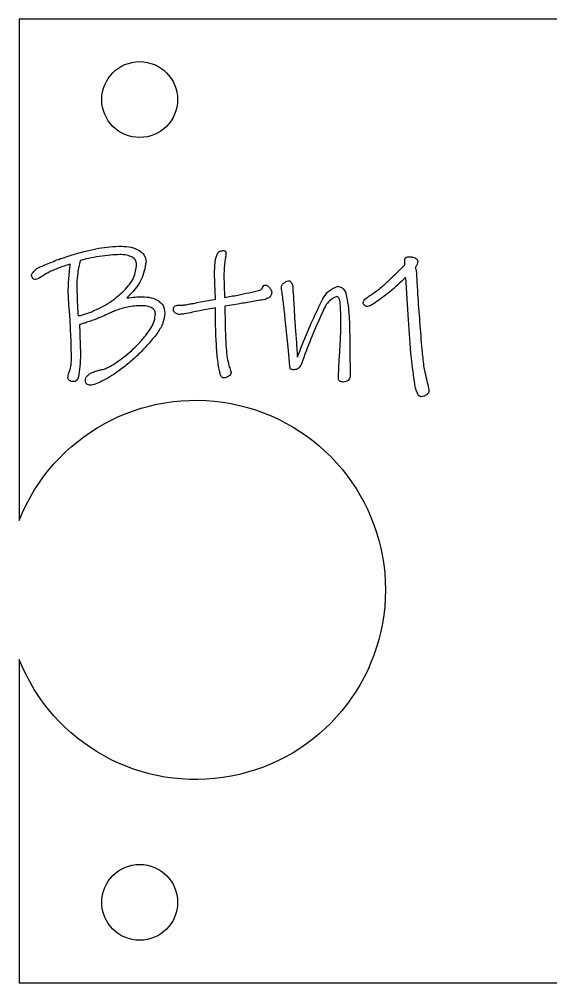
# Model space of a CAD drawing. Header units: millimetres. Extents: x 118.4 to 194.6, y 17.3 to 47.8.
# Drawn here: x 118.41 to 135.22, y 17.28 to 47.76 of the extents above; entities that cross this region are included whole.
import ezdxf

# ---------------------------------------------------------------- set-up
doc = ezdxf.new("R2010")
doc.units = ezdxf.units.MM
doc.layers.get('0').update_dxf_attribs({"linetype": 'CONTINUOUS'})

msp = doc.modelspace()

# ---------------------------------------------------------------- linework, layer by layer
for p, q in [((130.522, 39.905), (130.61, 39.993)), ((130.61, 39.993), (130.61, 40.156)), ((130.724, 38.251), (130.636, 39.59)), ((124.9, 39.125), (124.906, 38.955)), ((125.327, 38.747), (124.919, 38.678)), ((120.019, 38.238), (120, 38.527)), ((126.925, 37.276), (126.831, 38.181)), ((127.126, 38.206), (127.151, 37.873)), ((120.315, 38.093), (120.327, 37.854)), ((126.975, 36.76), (126.925, 37.276)), ((127.409, 37.062), (127.315, 36.81))]:
    msp.add_line(p, q)
msp.add_lwpolyline([(194.613, 17.277), (194.613, 47.759), (118.413, 47.759), (118.413, 31.906, -5.264309), (118.413, 27.506), (118.413, 17.277)], format="xyb", close=True)
for centre in [(122.222, 45.219), (122.222, 19.819)]:
    msp.add_circle(centre, 1.2)
for points, knots in [([(120.931, 40.515), (121.048, 40.533), (121.283, 40.57), (121.522, 40.575), (121.642, 40.578)], [0, 0, 0, 0, 0.03537876, 0.07141936, 0.07141936, 0.07141936, 0.07141936]), ([(121.642, 40.578), (121.746, 40.574), (121.94, 40.567), (122.116, 40.486), (122.199, 40.449)], [0, 0, 0, 0, 0.03075117, 0.05762943, 0.05762943, 0.05762943, 0.05762943]), ([(119.221, 39.986), (119.366, 40.048), (119.667, 40.175), (119.978, 40.271), (120.139, 40.32)], [0, 0, 0, 0, 0.04747516, 0.09774465, 0.09774465, 0.09774465, 0.09774465]), ([(120.139, 40.32), (120.279, 40.36), (120.54, 40.435), (120.807, 40.489), (120.931, 40.515)], [0, 0, 0, 0, 0.04367363, 0.08163711, 0.08163711, 0.08163711, 0.08163711]), ([(120.944, 40.254), (120.828, 40.235), (120.624, 40.203), (120.426, 40.148), (120.34, 40.125)], [0, 0, 0, 0, 0.03514433, 0.06178228, 0.06178228, 0.06178228, 0.06178228]), ([(121.592, 40.313), (121.494, 40.31), (121.277, 40.302), (121.063, 40.271), (120.944, 40.254)], [0, 0, 0, 0, 0.02912638, 0.06509841, 0.06509841, 0.06509841, 0.06509841]), ([(121.982, 40.235), (121.926, 40.258), (121.801, 40.309), (121.666, 40.312), (121.592, 40.313)], [0, 0, 0, 0, 0.01797565, 0.04007581, 0.04007581, 0.04007581, 0.04007581]), ([(122.199, 40.449), (122.264, 40.403), (122.39, 40.313), (122.411, 40.161), (122.422, 40.087)], [0, 0, 0, 0, 0.02280935, 0.04422564, 0.04422564, 0.04422564, 0.04422564]), ([(124.607, 40.071), (124.613, 40.114), (124.625, 40.197), (124.653, 40.276), (124.667, 40.313)], [0, 0, 0, 0, 0.01301572, 0.02499896, 0.02499896, 0.02499896, 0.02499896]), ([(124.667, 40.313), (124.688, 40.35), (124.729, 40.424), (124.813, 40.434), (124.856, 40.439)], [0, 0, 0, 0, 0.01188747, 0.02394011, 0.02394011, 0.02394011, 0.02394011]), ([(124.856, 40.439), (124.872, 40.439), (124.899, 40.439), (124.922, 40.426), (124.931, 40.42)], [0, 0, 0, 0, 0.00474052, 0.007904721, 0.007904721, 0.007904721, 0.007904721]), ([(124.95, 40.351), (124.948, 40.326), (124.941, 40.253), (124.927, 40.18), (124.919, 40.131)], [0, 0, 0, 0, 0.00743163, 0.02224324, 0.02224324, 0.02224324, 0.02224324]), ([(124.931, 40.42), (124.937, 40.412), (124.95, 40.391), (124.95, 40.366), (124.95, 40.351)], [0, 0, 0, 0, 0.003024436, 0.007295873, 0.007295873, 0.007295873, 0.007295873]), ([(130.654, 40.225), (130.668, 40.231), (130.696, 40.242), (130.727, 40.244), (130.743, 40.244)], [0, 0, 0, 0, 0.004326143, 0.009066544, 0.009066544, 0.009066544, 0.009066544]), ([(130.743, 40.244), (130.781, 40.243), (130.85, 40.242), (130.915, 40.217), (130.944, 40.206)], [0, 0, 0, 0, 0.01136007, 0.02060878, 0.02060878, 0.02060878, 0.02060878]), ([(118.799, 39.678), (118.832, 39.727), (118.932, 39.876), (119.104, 39.942), (119.221, 39.986)], [0, 0, 0, 0, 0.01726555, 0.05321722, 0.05321722, 0.05321722, 0.05321722]), ([(120.026, 40.012), (119.934, 39.984), (119.727, 39.92), (119.527, 39.834), (119.415, 39.785)], [0, 0, 0, 0, 0.02859086, 0.06511794, 0.06511794, 0.06511794, 0.06511794]), ([(119.988, 39.644), (119.995, 39.721), (120.006, 39.844), (120.02, 39.966), (120.026, 40.012)], [0, 0, 0, 0, 0.02329606, 0.03698724, 0.03698724, 0.03698724, 0.03698724]), ([(120.34, 40.125), (120.309, 39.994), (120.253, 39.758), (120.239, 39.516), (120.233, 39.408)], [0, 0, 0, 0, 0.04011776, 0.07261782, 0.07261782, 0.07261782, 0.07261782]), ([(121.73, 39.175), (121.845, 39.304), (122.059, 39.543), (122.105, 39.859), (122.126, 40.005)], [0, 0, 0, 0, 0.05054022, 0.09382722, 0.09382722, 0.09382722, 0.09382722]), ([(122.422, 40.087), (122.387, 39.892), (122.307, 39.45), (121.993, 39.124), (121.818, 38.942)], [0, 0, 0, 0, 0.058278, 0.1320005, 0.1320005, 0.1320005, 0.1320005]), ([(122.126, 40.005), (122.12, 40.053), (122.106, 40.151), (122.024, 40.206), (121.982, 40.235)], [0, 0, 0, 0, 0.01376953, 0.02830251, 0.02830251, 0.02830251, 0.02830251]), ([(124.592, 39.691), (124.592, 39.763), (124.592, 39.89), (124.603, 40.017), (124.607, 40.071)], [0, 0, 0, 0, 0.02178025, 0.03809651, 0.03809651, 0.03809651, 0.03809651]), ([(124.919, 40.131), (124.91, 40.06), (124.889, 39.9), (124.888, 39.738), (124.887, 39.647)], [0, 0, 0, 0, 0.02135703, 0.04856966, 0.04856966, 0.04856966, 0.04856966]), ([(130.61, 40.156), (130.61, 40.169), (130.61, 40.19), (130.624, 40.206), (130.629, 40.213)], [0, 0, 0, 0, 0.003646998, 0.006133085, 0.006133085, 0.006133085, 0.006133085]), ([(130.629, 40.213), (130.633, 40.216), (130.64, 40.223), (130.65, 40.225), (130.654, 40.225)], [0, 0, 0, 0, 0.001572353, 0.002868847, 0.002868847, 0.002868847, 0.002868847]), ([(130.944, 40.206), (130.966, 40.193), (131.008, 40.166), (131.016, 40.117), (131.019, 40.093)], [0, 0, 0, 0, 0.00736809, 0.01423613, 0.01423613, 0.01423613, 0.01423613]), ([(131.019, 40.093), (131.015, 40.065), (131.004, 40.001), (130.966, 39.947), (130.944, 39.917)], [0, 0, 0, 0, 0.00839098, 0.01939276, 0.01939276, 0.01939276, 0.01939276]), ([(118.837, 39.571), (118.826, 39.587), (118.803, 39.619), (118.801, 39.658), (118.799, 39.678)], [0, 0, 0, 0, 0.00563629, 0.01152991, 0.01152991, 0.01152991, 0.01152991]), ([(119.139, 39.628), (119.096, 39.599), (119.03, 39.555), (118.953, 39.535), (118.925, 39.527)], [0, 0, 0, 0, 0.01521181, 0.02376619, 0.02376619, 0.02376619, 0.02376619]), ([(119.415, 39.785), (119.374, 39.765), (119.278, 39.72), (119.189, 39.661), (119.139, 39.628)], [0, 0, 0, 0, 0.01371174, 0.03186172, 0.03186172, 0.03186172, 0.03186172]), ([(119.963, 39.181), (119.964, 39.25), (119.967, 39.405), (119.981, 39.558), (119.988, 39.644)], [0, 0, 0, 0, 0.02068567, 0.04630558, 0.04630558, 0.04630558, 0.04630558]), ([(124.604, 39.251), (124.601, 39.335), (124.594, 39.482), (124.592, 39.629), (124.592, 39.691)], [0, 0, 0, 0, 0.02548915, 0.04404528, 0.04404528, 0.04404528, 0.04404528]), ([(124.887, 39.647), (124.888, 39.564), (124.889, 39.39), (124.896, 39.216), (124.9, 39.125)], [0, 0, 0, 0, 0.02468756, 0.05221944, 0.05221944, 0.05221944, 0.05221944]), ([(130.01, 39.408), (130.096, 39.487), (130.27, 39.649), (130.437, 39.819), (130.522, 39.905)], [0, 0, 0, 0, 0.03509331, 0.07139367, 0.07139367, 0.07139367, 0.07139367]), ([(130.944, 39.917), (130.953, 39.867), (130.972, 39.767), (130.978, 39.666), (130.982, 39.615)], [0, 0, 0, 0, 0.01530254, 0.0304492, 0.0304492, 0.0304492, 0.0304492]), ([(118.925, 39.527), (118.908, 39.529), (118.874, 39.534), (118.85, 39.558), (118.837, 39.571)], [0, 0, 0, 0, 0.00484369, 0.01009865, 0.01009865, 0.01009865, 0.01009865]), ([(120.233, 39.408), (120.235, 39.254), (120.24, 38.91), (120.26, 38.566), (120.271, 38.376)], [0, 0, 0, 0, 0.046236, 0.1032246, 0.1032246, 0.1032246, 0.1032246]), ([(126.11, 39.276), (126.12, 39.297), (126.135, 39.332), (126.17, 39.346), (126.183, 39.351)], [0, 0, 0, 0, 0.00667498, 0.01082379, 0.01082379, 0.01082379, 0.01082379]), ([(126.183, 39.351), (126.207, 39.347), (126.263, 39.336), (126.302, 39.295), (126.324, 39.273)], [0, 0, 0, 0, 0.00726767, 0.0165384, 0.0165384, 0.0165384, 0.0165384]), ([(126.705, 39.269), (126.708, 39.3), (126.716, 39.361), (126.763, 39.402), (126.787, 39.423)], [0, 0, 0, 0, 0.00880959, 0.01799558, 0.01799558, 0.01799558, 0.01799558]), ([(126.787, 39.423), (126.815, 39.441), (126.873, 39.476), (126.941, 39.481), (126.975, 39.483)], [0, 0, 0, 0, 0.00987974, 0.02005287, 0.02005287, 0.02005287, 0.02005287]), ([(126.975, 39.483), (126.995, 39.459), (127.064, 39.374), (127.066, 39.262), (127.066, 39.181)], [0, 0, 0, 0, 0.00929439, 0.03223541, 0.03223541, 0.03223541, 0.03223541]), ([(129.434, 38.968), (129.537, 39.037), (129.738, 39.172), (129.921, 39.33), (130.01, 39.408)], [0, 0, 0, 0, 0.0371875, 0.07251843, 0.07251843, 0.07251843, 0.07251843]), ([(130.636, 39.59), (130.473, 39.435), (130.157, 39.132), (129.798, 38.882), (129.623, 38.76)], [0, 0, 0, 0, 0.0673414, 0.1311184, 0.1311184, 0.1311184, 0.1311184]), ([(130.982, 39.615), (130.991, 39.434), (131.016, 38.957), (131.053, 38.48), (131.076, 38.184)], [0, 0, 0, 0, 0.054406, 0.1433976, 0.1433976, 0.1433976, 0.1433976]), ([(120, 38.527), (119.989, 38.651), (119.97, 38.869), (119.965, 39.087), (119.963, 39.181)], [0, 0, 0, 0, 0.03721471, 0.06553229, 0.06553229, 0.06553229, 0.06553229]), ([(120.736, 38.521), (120.924, 38.609), (121.288, 38.778), (121.586, 39.046), (121.73, 39.175)], [0, 0, 0, 0, 0.0618946, 0.1195542, 0.1195542, 0.1195542, 0.1195542]), ([(124.617, 38.905), (124.616, 38.955), (124.614, 39.071), (124.608, 39.186), (124.604, 39.251)], [0, 0, 0, 0, 0.01525485, 0.03461747, 0.03461747, 0.03461747, 0.03461747]), ([(124.906, 38.955), (125.047, 38.981), (125.422, 39.05), (125.793, 39.135), (126.026, 39.188)], [0, 0, 0, 0, 0.0428945, 0.1143525, 0.1143525, 0.1143525, 0.1143525]), ([(126.026, 39.188), (126.042, 39.196), (126.081, 39.215), (126.1, 39.254), (126.11, 39.276)], [0, 0, 0, 0, 0.00543365, 0.01254266, 0.01254266, 0.01254266, 0.01254266]), ([(126.397, 39.112), (126.393, 39.079), (126.385, 39.011), (126.332, 38.97), (126.305, 38.949)], [0, 0, 0, 0, 0.00970553, 0.01943392, 0.01943392, 0.01943392, 0.01943392]), ([(126.324, 39.273), (126.345, 39.247), (126.385, 39.2), (126.393, 39.14), (126.397, 39.112)], [0, 0, 0, 0, 0.00961629, 0.01791321, 0.01791321, 0.01791321, 0.01791321]), ([(126.724, 39.125), (126.718, 39.152), (126.709, 39.2), (126.706, 39.249), (126.705, 39.269)], [0, 0, 0, 0, 0.00845262, 0.01460283, 0.01460283, 0.01460283, 0.01460283]), ([(126.831, 38.181), (126.816, 38.35), (126.789, 38.666), (126.744, 38.979), (126.724, 39.125)], [0, 0, 0, 0, 0.05086302, 0.09495917, 0.09495917, 0.09495917, 0.09495917]), ([(127.066, 39.181), (127.077, 39.05), (127.102, 38.725), (127.117, 38.4), (127.126, 38.206)], [0, 0, 0, 0, 0.03957248, 0.0976723, 0.0976723, 0.0976723, 0.0976723]), ([(127.922, 38.725), (128.001, 38.893), (128.128, 39.161), (128.397, 39.272), (128.497, 39.313)], [0, 0, 0, 0, 0.05296258, 0.08478521, 0.08478521, 0.08478521, 0.08478521]), ([(128.497, 39.313), (128.558, 39.292), (128.709, 39.239), (128.744, 39.078), (128.765, 38.983)], [0, 0, 0, 0, 0.0183878, 0.0452081, 0.0452081, 0.0452081, 0.0452081]), ([(121.818, 38.942), (121.904, 38.953), (122.067, 38.974), (122.231, 38.978), (122.309, 38.98)], [0, 0, 0, 0, 0.02594101, 0.04923055, 0.04923055, 0.04923055, 0.04923055]), ([(122.309, 38.98), (122.4, 38.976), (122.573, 38.969), (122.731, 38.895), (122.805, 38.861)], [0, 0, 0, 0, 0.02705222, 0.05154928, 0.05154928, 0.05154928, 0.05154928]), ([(122.805, 38.861), (122.866, 38.812), (122.993, 38.709), (123.006, 38.544), (123.013, 38.458)], [0, 0, 0, 0, 0.02234976, 0.04711327, 0.04711327, 0.04711327, 0.04711327]), ([(123.346, 38.691), (123.371, 38.698), (123.433, 38.716), (123.497, 38.716), (123.535, 38.716)], [0, 0, 0, 0, 0.00777948, 0.01911765, 0.01911765, 0.01911765, 0.01911765]), ([(123.535, 38.716), (123.574, 38.718), (123.667, 38.723), (123.758, 38.741), (123.812, 38.751)], [0, 0, 0, 0, 0.01166731, 0.02791355, 0.02791355, 0.02791355, 0.02791355]), ([(123.812, 38.751), (123.862, 38.76), (123.939, 38.774), (124.017, 38.792), (124.044, 38.798)], [0, 0, 0, 0, 0.01521773, 0.02374496, 0.02374496, 0.02374496, 0.02374496]), ([(124.044, 38.798), (124.162, 38.821), (124.353, 38.858), (124.544, 38.892), (124.617, 38.905)], [0, 0, 0, 0, 0.03601758, 0.05822361, 0.05822361, 0.05822361, 0.05822361]), ([(125.975, 38.861), (125.825, 38.834), (125.609, 38.797), (125.393, 38.759), (125.327, 38.747)], [0, 0, 0, 0, 0.04580548, 0.06576165, 0.06576165, 0.06576165, 0.06576165]), ([(126.305, 38.949), (126.263, 38.93), (126.158, 38.884), (126.044, 38.869), (125.975, 38.861)], [0, 0, 0, 0, 0.01376685, 0.03432065, 0.03432065, 0.03432065, 0.03432065]), ([(127.283, 37.257), (127.39, 37.528), (127.585, 38.025), (127.816, 38.506), (127.922, 38.725)], [0, 0, 0, 0, 0.0872001, 0.1601792, 0.1601792, 0.1601792, 0.1601792]), ([(128.46, 38.993), (128.38, 38.954), (128.156, 38.845), (128.056, 38.611), (127.991, 38.461)], [0, 0, 0, 0, 0.02604868, 0.07280859, 0.07280859, 0.07280859, 0.07280859]), ([(128.563, 38.757), (128.562, 38.822), (128.56, 38.92), (128.484, 38.975), (128.46, 38.993)], [0, 0, 0, 0, 0.01807047, 0.02698226, 0.02698226, 0.02698226, 0.02698226]), ([(128.585, 38.15), (128.585, 38.262), (128.584, 38.465), (128.57, 38.667), (128.563, 38.757)], [0, 0, 0, 0, 0.03373091, 0.06074678, 0.06074678, 0.06074678, 0.06074678]), ([(128.765, 38.983), (128.787, 38.858), (128.836, 38.578), (128.849, 38.294), (128.856, 38.137)], [0, 0, 0, 0, 0.03811605, 0.08516058, 0.08516058, 0.08516058, 0.08516058]), ([(129.29, 38.791), (129.3, 38.821), (129.324, 38.897), (129.393, 38.941), (129.434, 38.968)], [0, 0, 0, 0, 0.00922862, 0.02340143, 0.02340143, 0.02340143, 0.02340143]), ([(129.327, 38.713), (129.316, 38.725), (129.297, 38.748), (129.292, 38.778), (129.29, 38.791)], [0, 0, 0, 0, 0.004907671, 0.008873731, 0.008873731, 0.008873731, 0.008873731]), ([(129.623, 38.76), (129.585, 38.735), (129.524, 38.695), (129.454, 38.678), (129.428, 38.672)], [0, 0, 0, 0, 0.01351559, 0.02152826, 0.02152826, 0.02152826, 0.02152826]), ([(120.271, 38.376), (120.298, 38.381), (120.368, 38.393), (120.435, 38.414), (120.475, 38.427)], [0, 0, 0, 0, 0.00840312, 0.02107013, 0.02107013, 0.02107013, 0.02107013]), ([(120.475, 38.427), (120.521, 38.441), (120.609, 38.47), (120.695, 38.504), (120.736, 38.521)], [0, 0, 0, 0, 0.01434462, 0.02776133, 0.02776133, 0.02776133, 0.02776133]), ([(121.202, 38.427), (121.133, 38.396), (121.01, 38.342), (120.886, 38.292), (120.831, 38.269)], [0, 0, 0, 0, 0.02246282, 0.04030303, 0.04030303, 0.04030303, 0.04030303]), ([(121.434, 38.534), (121.387, 38.512), (121.309, 38.478), (121.231, 38.441), (121.202, 38.427)], [0, 0, 0, 0, 0.01569335, 0.02561024, 0.02561024, 0.02561024, 0.02561024]), ([(122.283, 38.697), (122.134, 38.691), (121.842, 38.679), (121.568, 38.581), (121.434, 38.534)], [0, 0, 0, 0, 0.04468423, 0.08691315, 0.08691315, 0.08691315, 0.08691315]), ([(122.592, 38.637), (122.545, 38.655), (122.446, 38.692), (122.34, 38.695), (122.283, 38.697)], [0, 0, 0, 0, 0.01469372, 0.03158378, 0.03158378, 0.03158378, 0.03158378]), ([(122.576, 37.983), (122.617, 38.057), (122.698, 38.201), (122.711, 38.366), (122.717, 38.445)], [0, 0, 0, 0, 0.02507678, 0.04884779, 0.04884779, 0.04884779, 0.04884779]), ([(122.717, 38.445), (122.712, 38.487), (122.7, 38.57), (122.628, 38.615), (122.592, 38.637)], [0, 0, 0, 0, 0.01182517, 0.02405526, 0.02405526, 0.02405526, 0.02405526]), ([(123.013, 38.458), (123.002, 38.355), (122.978, 38.135), (122.857, 37.949), (122.793, 37.851)], [0, 0, 0, 0, 0.03076352, 0.06537872, 0.06537872, 0.06537872, 0.06537872]), ([(123.29, 38.584), (123.291, 38.608), (123.294, 38.653), (123.33, 38.679), (123.346, 38.691)], [0, 0, 0, 0, 0.00690752, 0.01269316, 0.01269316, 0.01269316, 0.01269316]), ([(123.356, 38.464), (123.336, 38.48), (123.299, 38.511), (123.293, 38.56), (123.29, 38.584)], [0, 0, 0, 0, 0.00717308, 0.01413274, 0.01413274, 0.01413274, 0.01413274]), ([(123.497, 38.42), (123.472, 38.422), (123.422, 38.426), (123.378, 38.452), (123.356, 38.464)], [0, 0, 0, 0, 0.0073937, 0.01498862, 0.01498862, 0.01498862, 0.01498862]), ([(123.893, 38.49), (123.805, 38.47), (123.674, 38.442), (123.541, 38.426), (123.497, 38.42)], [0, 0, 0, 0, 0.02707417, 0.0402386, 0.0402386, 0.0402386, 0.0402386]), ([(124.617, 38.628), (124.498, 38.608), (124.256, 38.567), (124.015, 38.516), (123.893, 38.49)], [0, 0, 0, 0, 0.03624169, 0.07364625, 0.07364625, 0.07364625, 0.07364625]), ([(124.626, 37.964), (124.623, 38.077), (124.618, 38.298), (124.617, 38.519), (124.617, 38.628)], [0, 0, 0, 0, 0.03373385, 0.06636046, 0.06636046, 0.06636046, 0.06636046]), ([(124.919, 38.678), (124.919, 38.567), (124.92, 38.338), (124.925, 38.11), (124.928, 37.993)], [0, 0, 0, 0, 0.0334914, 0.06856145, 0.06856145, 0.06856145, 0.06856145]), ([(127.991, 38.461), (127.898, 38.257), (127.689, 37.797), (127.509, 37.324), (127.409, 37.062)], [0, 0, 0, 0, 0.0673305, 0.1515807, 0.1515807, 0.1515807, 0.1515807]), ([(129.428, 38.672), (129.408, 38.673), (129.37, 38.676), (129.341, 38.701), (129.327, 38.713)], [0, 0, 0, 0, 0.00575194, 0.01111689, 0.01111689, 0.01111689, 0.01111689]), ([(120.063, 36.986), (120.061, 37.172), (120.055, 37.59), (120.032, 38.007), (120.019, 38.238)], [0, 0, 0, 0, 0.0558285, 0.1252467, 0.1252467, 0.1252467, 0.1252467]), ([(120.516, 38.159), (120.474, 38.146), (120.407, 38.125), (120.34, 38.102), (120.315, 38.093)], [0, 0, 0, 0, 0.01320216, 0.02118278, 0.02118278, 0.02118278, 0.02118278]), ([(120.831, 38.269), (120.777, 38.249), (120.673, 38.21), (120.568, 38.176), (120.516, 38.159)], [0, 0, 0, 0, 0.01708727, 0.0333213, 0.0333213, 0.0333213, 0.0333213]), ([(128.548, 37.188), (128.559, 37.364), (128.578, 37.685), (128.583, 38.006), (128.585, 38.15)], [0, 0, 0, 0, 0.05306296, 0.09631228, 0.09631228, 0.09631228, 0.09631228]), ([(128.856, 38.137), (128.861, 37.903), (128.874, 37.345), (128.874, 36.787), (128.875, 36.464)], [0, 0, 0, 0, 0.0704544, 0.1673109, 0.1673109, 0.1673109, 0.1673109]), ([(130.925, 36.206), (130.887, 36.487), (130.793, 37.165), (130.749, 37.849), (130.724, 38.251)], [0, 0, 0, 0, 0.0847962, 0.2054487, 0.2054487, 0.2054487, 0.2054487]), ([(131.076, 38.184), (131.098, 37.892), (131.133, 37.427), (131.183, 36.963), (131.202, 36.791)], [0, 0, 0, 0, 0.0881118, 0.1398823, 0.1398823, 0.1398823, 0.1398823]), ([(120.327, 37.854), (120.328, 37.813), (120.33, 37.713), (120.334, 37.612), (120.337, 37.552)], [0, 0, 0, 0, 0.0122664, 0.03020491, 0.03020491, 0.03020491, 0.03020491]), ([(122.164, 37.471), (122.246, 37.56), (122.394, 37.722), (122.52, 37.902), (122.576, 37.983)], [0, 0, 0, 0, 0.0362163, 0.0658272, 0.0658272, 0.0658272, 0.0658272]), ([(122.793, 37.851), (122.708, 37.741), (122.52, 37.5), (122.306, 37.281), (122.189, 37.162)], [0, 0, 0, 0, 0.04165872, 0.09165681, 0.09165681, 0.09165681, 0.09165681]), ([(124.654, 37.364), (124.649, 37.457), (124.636, 37.657), (124.629, 37.857), (124.626, 37.964)], [0, 0, 0, 0, 0.02795762, 0.06013332, 0.06013332, 0.06013332, 0.06013332]), ([(124.928, 37.993), (124.931, 37.88), (124.938, 37.671), (124.95, 37.461), (124.956, 37.364)], [0, 0, 0, 0, 0.03366846, 0.06296031, 0.06296031, 0.06296031, 0.06296031]), ([(127.151, 37.873), (127.165, 37.7), (127.187, 37.432), (127.202, 37.164), (127.208, 37.068)], [0, 0, 0, 0, 0.05203548, 0.08070407, 0.08070407, 0.08070407, 0.08070407]), ([(120.337, 37.552), (120.34, 37.485), (120.345, 37.355), (120.346, 37.225), (120.346, 37.162)], [0, 0, 0, 0, 0.02013821, 0.03900759, 0.03900759, 0.03900759, 0.03900759]), ([(121.714, 37.071), (121.801, 37.14), (121.958, 37.265), (122.1, 37.407), (122.164, 37.471)], [0, 0, 0, 0, 0.033167, 0.06018746, 0.06018746, 0.06018746, 0.06018746]), ([(124.708, 36.835), (124.697, 36.919), (124.674, 37.095), (124.661, 37.271), (124.654, 37.364)], [0, 0, 0, 0, 0.02534342, 0.05311007, 0.05311007, 0.05311007, 0.05311007]), ([(124.956, 37.364), (124.964, 37.256), (124.979, 37.067), (125.025, 36.883), (125.044, 36.804)], [0, 0, 0, 0, 0.03241778, 0.05675433, 0.05675433, 0.05675433, 0.05675433]), ([(127.243, 37.153), (127.248, 37.17), (127.261, 37.205), (127.276, 37.239), (127.283, 37.257)], [0, 0, 0, 0, 0.00527259, 0.01115672, 0.01115672, 0.01115672, 0.01115672]), ([(120.007, 36.64), (120.023, 36.701), (120.054, 36.815), (120.06, 36.932), (120.063, 36.986)], [0, 0, 0, 0, 0.01887974, 0.03513639, 0.03513639, 0.03513639, 0.03513639]), ([(120.346, 37.162), (120.345, 37.031), (120.343, 36.794), (120.302, 36.562), (120.283, 36.458)], [0, 0, 0, 0, 0.03933962, 0.07082705, 0.07082705, 0.07082705, 0.07082705]), ([(121.214, 36.741), (121.293, 36.785), (121.467, 36.882), (121.626, 37.004), (121.714, 37.071)], [0, 0, 0, 0, 0.02688564, 0.0599877, 0.0599877, 0.0599877, 0.0599877]), ([(122.189, 37.162), (122.088, 37.067), (121.878, 36.868), (121.644, 36.698), (121.522, 36.609)], [0, 0, 0, 0, 0.04162956, 0.08672551, 0.08672551, 0.08672551, 0.08672551]), ([(127.208, 37.068), (127.214, 37.081), (127.227, 37.109), (127.237, 37.138), (127.243, 37.153)], [0, 0, 0, 0, 0.004398291, 0.00917387, 0.00917387, 0.00917387, 0.00917387]), ([(128.51, 36.389), (128.512, 36.498), (128.518, 36.765), (128.537, 37.031), (128.548, 37.188)], [0, 0, 0, 0, 0.03287513, 0.07997281, 0.07997281, 0.07997281, 0.07997281]), ([(119.95, 36.427), (119.955, 36.448), (119.97, 36.52), (119.992, 36.59), (120.007, 36.64)], [0, 0, 0, 0, 0.00644654, 0.02212651, 0.02212651, 0.02212651, 0.02212651]), ([(120.579, 36.493), (120.607, 36.516), (120.668, 36.566), (120.741, 36.594), (120.78, 36.609)], [0, 0, 0, 0, 0.01095927, 0.02337992, 0.02337992, 0.02337992, 0.02337992]), ([(120.78, 36.609), (120.805, 36.618), (120.863, 36.638), (120.923, 36.652), (120.956, 36.659)], [0, 0, 0, 0, 0.00795542, 0.01832801, 0.01832801, 0.01832801, 0.01832801]), ([(120.956, 36.659), (121.003, 36.669), (121.091, 36.687), (121.174, 36.723), (121.214, 36.741)], [0, 0, 0, 0, 0.01407212, 0.02712337, 0.02712337, 0.02712337, 0.02712337]), ([(121.522, 36.609), (121.44, 36.553), (121.281, 36.444), (121.111, 36.352), (121.029, 36.307)], [0, 0, 0, 0, 0.0298072, 0.05790054, 0.05790054, 0.05790054, 0.05790054]), ([(124.78, 36.508), (124.767, 36.55), (124.733, 36.657), (124.717, 36.768), (124.708, 36.835)], [0, 0, 0, 0, 0.01311009, 0.03354446, 0.03354446, 0.03354446, 0.03354446]), ([(125.114, 36.584), (125.109, 36.562), (125.099, 36.514), (125.058, 36.484), (125.035, 36.468)], [0, 0, 0, 0, 0.00636451, 0.01448369, 0.01448369, 0.01448369, 0.01448369]), ([(125.044, 36.804), (125.061, 36.753), (125.085, 36.68), (125.107, 36.606), (125.114, 36.584)], [0, 0, 0, 0, 0.0160115, 0.02307476, 0.02307476, 0.02307476, 0.02307476]), ([(127.007, 36.684), (126.999, 36.692), (126.979, 36.713), (126.977, 36.742), (126.975, 36.76)], [0, 0, 0, 0, 0.003241395, 0.008391842, 0.008391842, 0.008391842, 0.008391842]), ([(127.107, 36.672), (127.086, 36.672), (127.052, 36.671), (127.019, 36.681), (127.007, 36.684)], [0, 0, 0, 0, 0.00629716, 0.01018687, 0.01018687, 0.01018687, 0.01018687]), ([(127.23, 36.71), (127.21, 36.699), (127.172, 36.677), (127.128, 36.674), (127.107, 36.672)], [0, 0, 0, 0, 0.00668244, 0.01296437, 0.01296437, 0.01296437, 0.01296437]), ([(127.315, 36.81), (127.305, 36.79), (127.285, 36.75), (127.248, 36.723), (127.23, 36.71)], [0, 0, 0, 0, 0.00659297, 0.01333798, 0.01333798, 0.01333798, 0.01333798]), ([(131.202, 36.791), (131.216, 36.724), (131.249, 36.564), (131.287, 36.406), (131.309, 36.313)], [0, 0, 0, 0, 0.02056868, 0.04898257, 0.04898257, 0.04898257, 0.04898257]), ([(120, 36.332), (119.986, 36.345), (119.957, 36.371), (119.952, 36.408), (119.95, 36.427)], [0, 0, 0, 0, 0.00568, 0.01101899, 0.01101899, 0.01101899, 0.01101899]), ([(120.107, 36.295), (120.088, 36.296), (120.05, 36.3), (120.017, 36.321), (120, 36.332)], [0, 0, 0, 0, 0.00558343, 0.01149377, 0.01149377, 0.01149377, 0.01149377]), ([(120.227, 36.332), (120.212, 36.321), (120.177, 36.295), (120.133, 36.295), (120.107, 36.295)], [0, 0, 0, 0, 0.00536667, 0.01281658, 0.01281658, 0.01281658, 0.01281658]), ([(120.283, 36.458), (120.276, 36.432), (120.263, 36.388), (120.238, 36.349), (120.227, 36.332)], [0, 0, 0, 0, 0.0080065, 0.01385802, 0.01385802, 0.01385802, 0.01385802]), ([(120.504, 36.32), (120.507, 36.352), (120.513, 36.418), (120.557, 36.468), (120.579, 36.493)], [0, 0, 0, 0, 0.00954373, 0.019295, 0.019295, 0.019295, 0.019295]), ([(120.551, 36.216), (120.537, 36.229), (120.508, 36.258), (120.505, 36.298), (120.504, 36.32)], [0, 0, 0, 0, 0.00558675, 0.01175399, 0.01175399, 0.01175399, 0.01175399]), ([(121.029, 36.307), (120.959, 36.271), (120.843, 36.21), (120.713, 36.19), (120.661, 36.181)], [0, 0, 0, 0, 0.0233003, 0.03910376, 0.03910376, 0.03910376, 0.03910376]), ([(124.824, 36.436), (124.816, 36.445), (124.797, 36.467), (124.786, 36.493), (124.78, 36.508)], [0, 0, 0, 0, 0.003744786, 0.008527532, 0.008527532, 0.008527532, 0.008527532]), ([(124.887, 36.414), (124.875, 36.415), (124.852, 36.416), (124.833, 36.43), (124.824, 36.436)], [0, 0, 0, 0, 0.0035026, 0.006779078, 0.006779078, 0.006779078, 0.006779078]), ([(125.035, 36.468), (125.01, 36.452), (124.965, 36.423), (124.912, 36.417), (124.887, 36.414)], [0, 0, 0, 0, 0.00861563, 0.0158935, 0.0158935, 0.0158935, 0.0158935]), ([(128.554, 36.31), (128.541, 36.321), (128.516, 36.341), (128.512, 36.373), (128.51, 36.389)], [0, 0, 0, 0, 0.004725537, 0.009339852, 0.009339852, 0.009339852, 0.009339852]), ([(128.661, 36.282), (128.641, 36.283), (128.603, 36.285), (128.57, 36.302), (128.554, 36.31)], [0, 0, 0, 0, 0.00586046, 0.01117683, 0.01117683, 0.01117683, 0.01117683]), ([(128.812, 36.335), (128.789, 36.32), (128.744, 36.288), (128.689, 36.284), (128.661, 36.282)], [0, 0, 0, 0, 0.00799614, 0.01628073, 0.01628073, 0.01628073, 0.01628073]), ([(128.875, 36.464), (128.872, 36.44), (128.866, 36.39), (128.83, 36.354), (128.812, 36.335)], [0, 0, 0, 0, 0.00717136, 0.01472221, 0.01472221, 0.01472221, 0.01472221]), ([(131.309, 36.313), (131.315, 36.286), (131.33, 36.226), (131.343, 36.166), (131.349, 36.134)], [0, 0, 0, 0, 0.00848546, 0.01838553, 0.01838553, 0.01838553, 0.01838553]), ([(120.661, 36.181), (120.641, 36.183), (120.601, 36.185), (120.567, 36.206), (120.551, 36.216)], [0, 0, 0, 0, 0.00595929, 0.01169022, 0.01169022, 0.01169022, 0.01169022]), ([(131.007, 35.927), (130.989, 35.968), (130.95, 36.058), (130.934, 36.154), (130.925, 36.206)], [0, 0, 0, 0, 0.0134167, 0.02925219, 0.02925219, 0.02925219, 0.02925219]), ([(131.371, 36.005), (131.367, 35.982), (131.357, 35.929), (131.316, 35.895), (131.293, 35.876)], [0, 0, 0, 0, 0.00696537, 0.01552917, 0.01552917, 0.01552917, 0.01552917]), ([(131.349, 36.134), (131.356, 36.106), (131.365, 36.064), (131.37, 36.02), (131.371, 36.005)], [0, 0, 0, 0, 0.00857244, 0.01308724, 0.01308724, 0.01308724, 0.01308724]), ([(131.12, 35.817), (131.1, 35.824), (131.047, 35.844), (131.022, 35.895), (131.007, 35.927)], [0, 0, 0, 0, 0.00629377, 0.01630279, 0.01630279, 0.01630279, 0.01630279]), ([(131.293, 35.876), (131.266, 35.859), (131.214, 35.824), (131.151, 35.819), (131.12, 35.817)], [0, 0, 0, 0, 0.00939264, 0.01855604, 0.01855604, 0.01855604, 0.01855604])]:
    msp.add_open_spline(points, degree=3, knots=knots)

doc.saveas('drawing.dxf')
